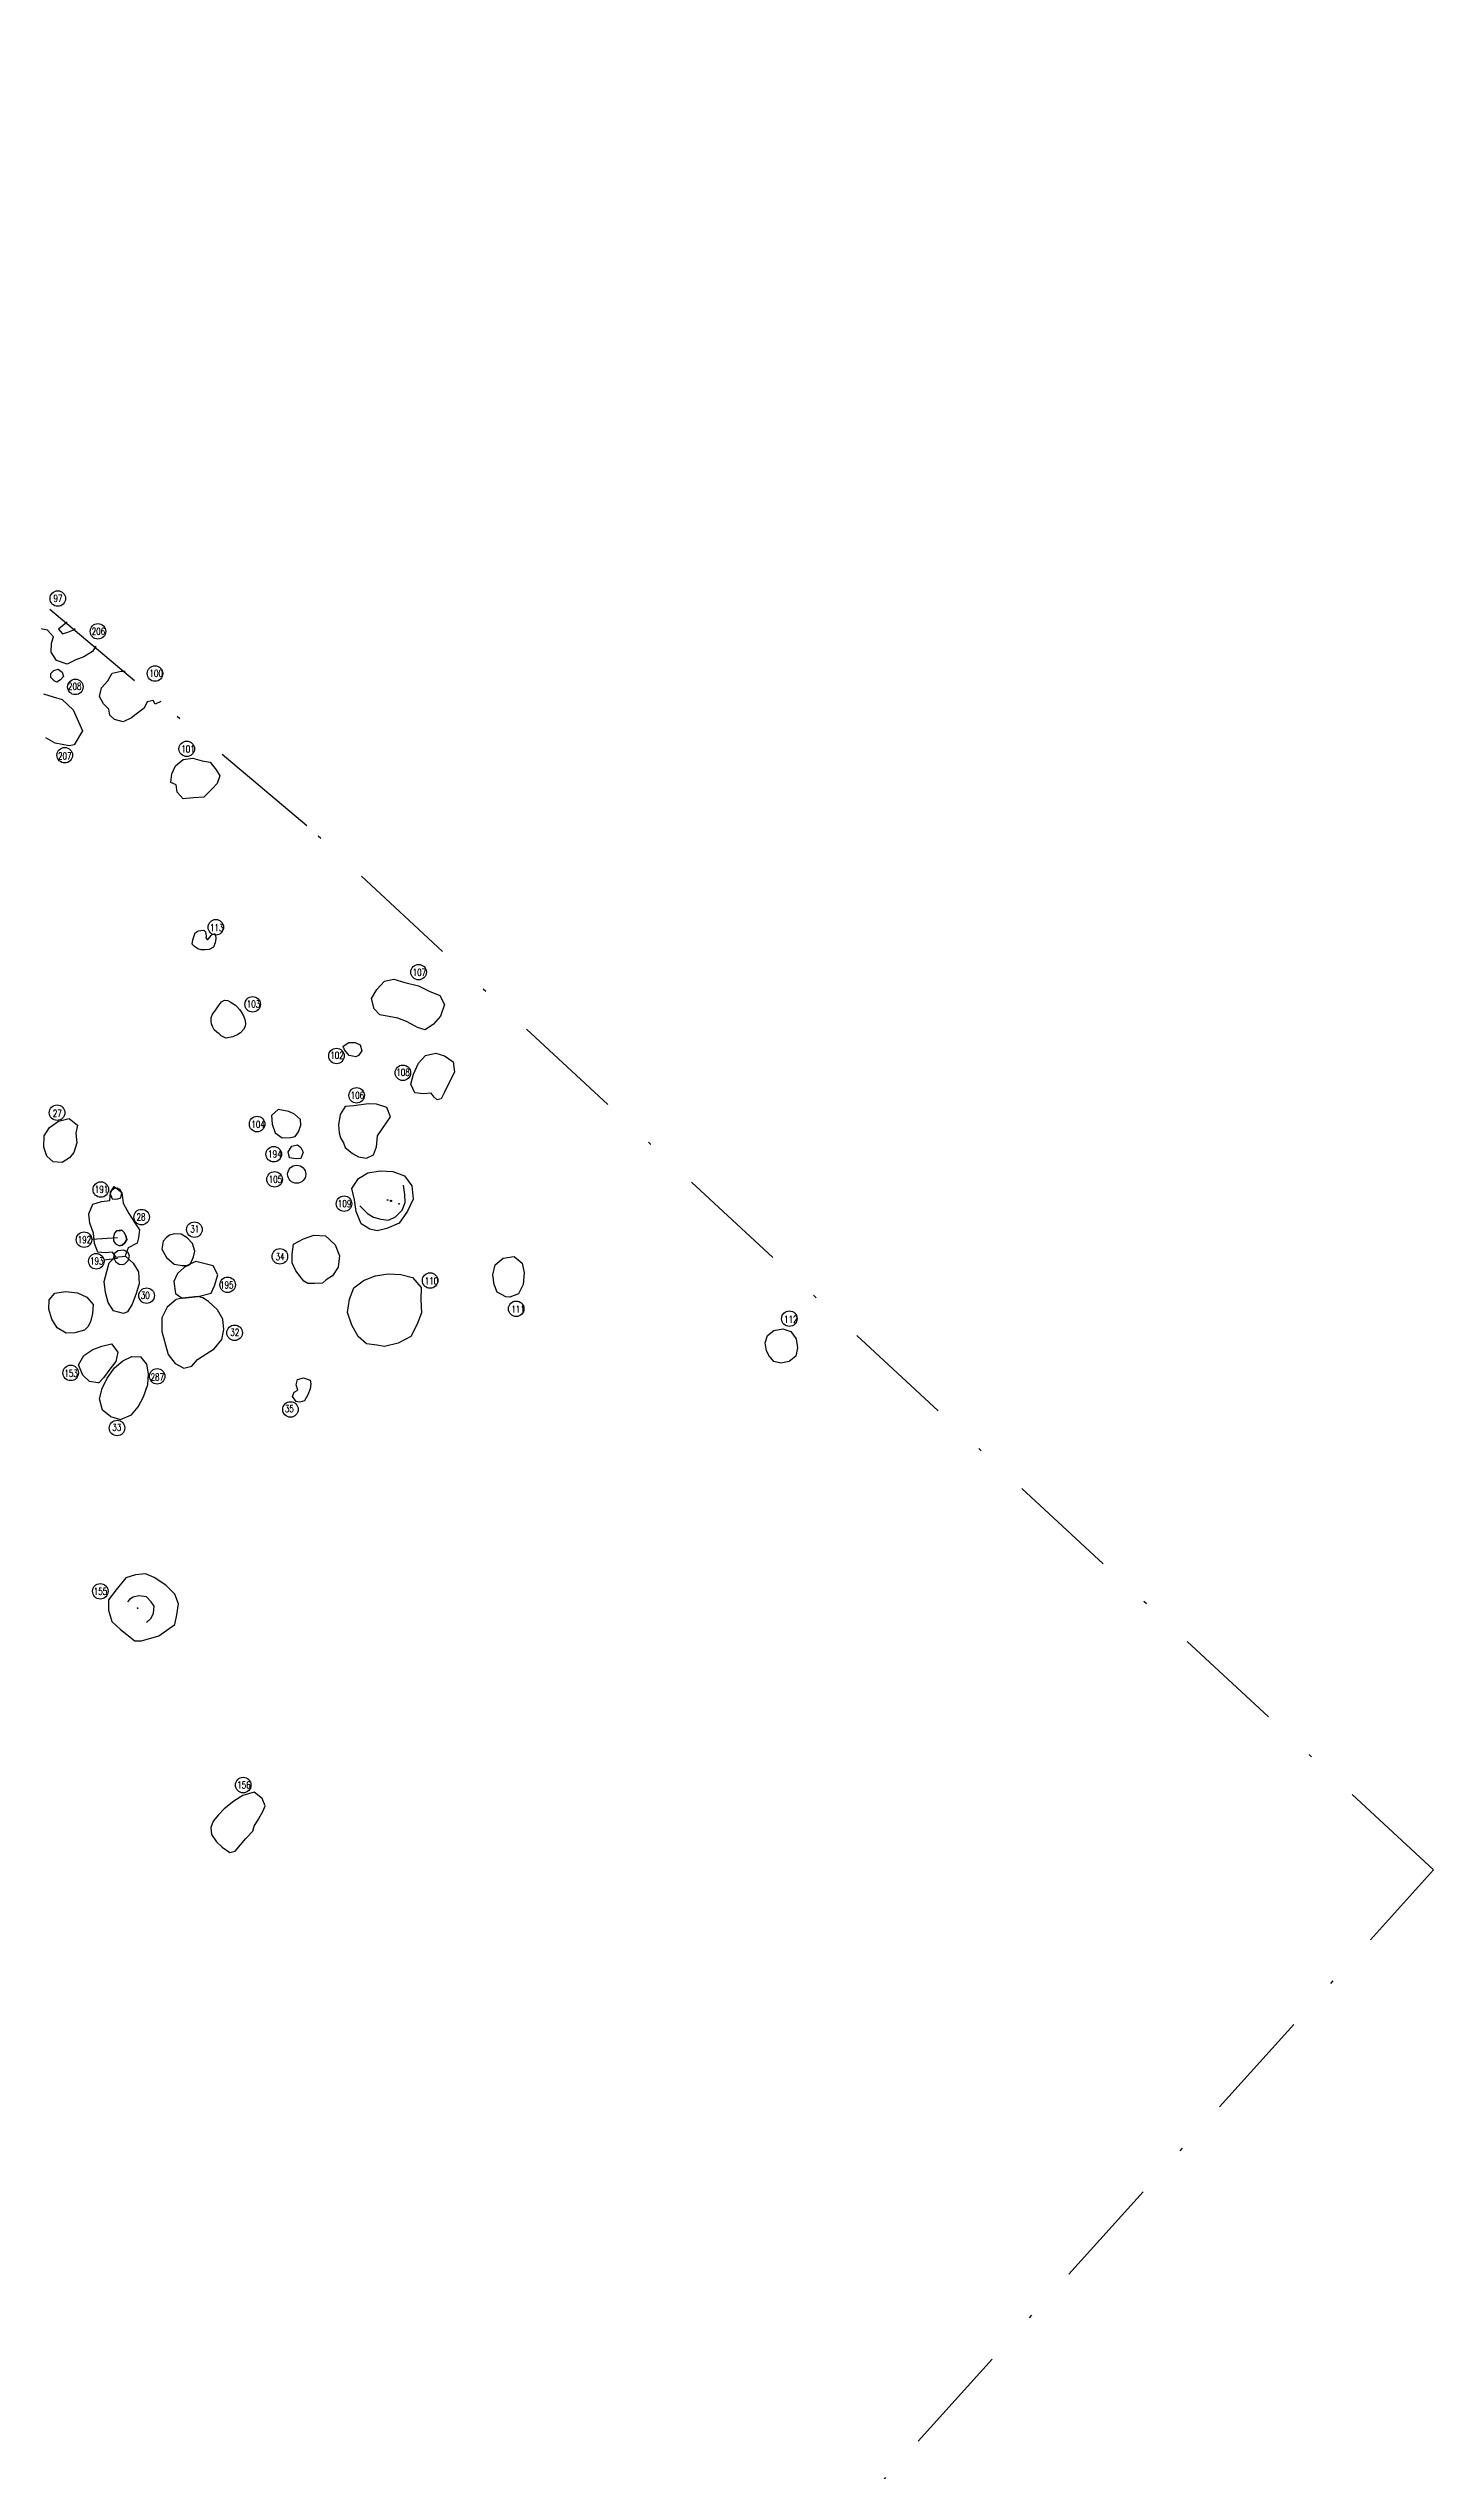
# Model space of a CAD drawing. Header units: millimetres. Extents: x -51 to 4462813, y 19 to 5794154.
# Drawn here: x 4462773.7 to 4462813.4, y 5794084.9 to 5794154.3 of the extents above; entities that cross this region are included whole.
import ezdxf

# ---------------------------------------------------------------- set-up
doc = ezdxf.new("R2010")
doc.units = ezdxf.units.MM
doc.linetypes.add('STRICHPUNKT', pattern=[25.4, 12.7, -6.35, 0, -6.35])
doc.linetypes.add('STRICHPUNKTX2', pattern=[50.8, 25.4, -12.7, 0, -12.7])
for name, color, linetype in [('Befunde', 7, 'Continuous'), ('Befundnummern', 7, 'Continuous'), ('Grabungsgrenze', 102, 'STRICHPUNKTX2'), ('Pl2-Befunde', 7, 'Continuous'), ('Pl2-Keramik', 1, 'Continuous'), ('Pl2-Knochen', 5, 'Continuous')]:
    doc.layers.add(name, color=color, linetype=linetype)
doc.styles.add('ROMANS', font='ROMANS.shx', dxfattribs={"width": 0.75})

msp = doc.modelspace()

# ---------------------------------------------------------------- linework, layer by layer
at = {"layer": 'Befunde'}
for points, elevation in [([(4462777.871695339, 5794128.755716854), (4462777.898209868, 5794128.847463439), (4462777.913361343, 5794128.898538811), (4462777.937035109, 5794128.960964218), (4462777.991011824, 5794128.99785216), (4462778.029915438, 5794129.010417647), (4462778.102830946, 5794129.026496824), (4462778.167224162, 5794129.031225967), (4462778.191845033, 5794129.024605077), (4462778.228776063, 5794128.982988214), (4462778.245821197, 5794128.932858492), (4462778.25060198, 5794128.863473269), (4462778.245867558, 5794128.81428942), (4462778.276169957, 5794128.768889065), (4462778.298360696, 5794128.769710739), (4462778.316611236, 5794128.789809097), (4462778.360130608, 5794128.833745155), (4462778.398878028, 5794128.881652677), (4462778.436014926, 5794128.91994226), (4462778.469557682, 5794128.92712171), (4462778.489923202, 5794128.924728486), (4462778.519872368, 5794128.887635403), (4462778.525862422, 5794128.795500614), (4462778.509090492, 5794128.674648692), (4462778.465964091, 5794128.545420819), (4462778.334691783, 5794128.48215278), (4462778.223520623, 5794128.468751347), (4462778.108516336, 5794128.474494818), (4462778.014595626, 5794128.499383192), (4462777.918758628, 5794128.568304842), (4462777.855505691, 5794128.637226271)], -0.0079527089843765), ([(4462778.941559711, 5794126.977208204), (4462779.094860808, 5794126.884975522), (4462779.127470468, 5794126.851921898), (4462779.203742136, 5794126.765141171), (4462779.258466535, 5794126.690409208), (4462779.325851332, 5794126.578783008), (4462779.356746628, 5794126.476586248), (4462779.378912204, 5794126.369179551), (4462779.371900386, 5794126.273141587), (4462779.322424308, 5794126.188929563), (4462779.233752205, 5794126.088836632), (4462779.156039912, 5794126.043474275), (4462779.017934906, 5794125.974582643), (4462778.812269058, 5794125.941637984), (4462778.684344918, 5794126.007981623), (4462778.625432215, 5794126.059506674), (4462778.553118346, 5794126.109641841), (4462778.484216873, 5794126.182415908), (4462778.447732194, 5794126.250557953), (4462778.404300903, 5794126.348408021), (4462778.392430748, 5794126.428450973), (4462778.396733169, 5794126.520240295), (4462778.431209319, 5794126.627976391), (4462778.531129759, 5794126.755191023), (4462778.609211261, 5794126.865230194), (4462778.695013731, 5794126.982741011), (4462778.776173596, 5794127.030078208), (4462778.872687401, 5794127.020858319)], 51.24404729101562), ([(4462775.611973014, 5794121.635765286), (4462775.611973014, 5794121.635765286), (4462775.530113958, 5794121.559823752), (4462775.503973014, 5794121.476765286), (4462775.558973013, 5794121.341765286), (4462775.647973014, 5794121.328765287), (4462775.71797668, 5794121.334771958), (4462775.803461105, 5794121.362743609), (4462775.834659098, 5794121.505139834), (4462775.796055347, 5794121.581682309), (4462775.701151186, 5794121.643417227), (4462775.611973014, 5794121.635765286)], 51.27835459155578), ([(4462775.611973014, 5794121.635765286), (4462775.611973014, 5794121.635765286), (4462775.530113958, 5794121.559823752), (4462775.503973014, 5794121.476765286), (4462775.558973013, 5794121.341765286), (4462775.647973014, 5794121.328765287), (4462775.71797668, 5794121.334771958), (4462775.803461105, 5794121.362743609), (4462775.834659098, 5794121.505139834), (4462775.796055347, 5794121.581682309), (4462775.701151186, 5794121.643417227), (4462775.611973014, 5794121.635765286)], 51.27835459155578), ([(4462775.83864578, 5794120.437208607), (4462775.681973014, 5794120.423765287), (4462775.624973014, 5794120.350765286), (4462775.597973014, 5794120.244765286), (4462775.592973014, 5794120.136765286), (4462775.658973014, 5794120.050765286), (4462775.749973014, 5794120.001765287), (4462775.797286192, 5794119.999547481), (4462775.843529964, 5794120.009792948), (4462775.92485234, 5794120.073579084), (4462775.975236981, 5794120.169565478), (4462775.951911629, 5794120.275135019), (4462775.907248571, 5794120.374985964)], 51.27904729101562), ([(4462776.05653351, 5794119.693455328), (4462776.014960202, 5794119.798914609), (4462775.898170515, 5794119.863969733), (4462775.720973014, 5794119.848765287), (4462775.616973014, 5794119.764765286), (4462775.593973014, 5794119.653765287), (4462775.652973014, 5794119.543765287), (4462775.761973014, 5794119.463765287), (4462775.843679681, 5794119.458862887), (4462775.923356858, 5794119.47761284), (4462776.017135087, 5794119.575012243)], 51.22504729101563), ([(4462776.05653351, 5794119.693455328), (4462776.014960202, 5794119.798914609), (4462775.898170515, 5794119.863969733), (4462775.720973014, 5794119.848765287), (4462775.616973014, 5794119.764765286), (4462775.593973014, 5794119.653765287), (4462775.652973014, 5794119.543765287), (4462775.761973014, 5794119.463765287), (4462775.843679681, 5794119.458862887), (4462775.923356858, 5794119.47761284), (4462776.017135087, 5794119.575012243)], 51.22504729101563), ([(4462775.674136569, 5794110.135464581), (4462775.45383485, 5794109.850378118), (4462775.451461431, 5794109.558185858), (4462775.554272046, 5794109.232005409), (4462775.795470756, 5794108.999903673), (4462776.211973014, 5794108.677765287), (4462776.398973014, 5794108.676765286), (4462776.90011488, 5794108.821180607), (4462777.356289782, 5794109.142833757), (4462777.408337199, 5794109.420396071), (4462777.459668708, 5794109.732444165), (4462777.351462584, 5794110.00783354), (4462777.099334031, 5794110.268472909), (4462776.757748813, 5794110.484499482), (4462776.514661847, 5794110.590676989), (4462776.227667486, 5794110.570084958), (4462775.952126474, 5794110.480700746)], 51.17104729101562)]:
    msp.add_lwpolyline(points, close=True, dxfattribs=dict(at, elevation=elevation))
at = {"layer": 'Befunde', "elevation": -0.0079527089843765}
for points in [[(4462774.975768116, 5794120.177949565), (4462775.710494271, 5794120.228880503)], [(4462775.323613424, 5794119.588823446), (4462775.712332304, 5794119.64126333)]]:
    msp.add_lwpolyline(points, dxfattribs=at)
at = {"layer": 'Befunde'}
for points in [[(4462775.089977853, 5794137.170941093, 51.55516825875884), (4462774.996973014, 5794137.016765286, 51.55204729101563), (4462774.748973014, 5794136.861765287, 51.55604729101562), (4462774.513973013, 5794136.778765287, 51.55904729101562), (4462774.267973014, 5794136.655765287, 51.54904729101562), (4462773.966973014, 5794136.756765286, 51.55204729101563), (4462773.808973013, 5794137.000765286, 51.54304729101563), (4462773.822973014, 5794137.254765286, 51.57204729101562), (4462773.873973014, 5794137.438765287, 51.58904729101562), (4462773.708973014, 5794137.631765286, 51.58604729101562), (4462773.455973014, 5794137.673765287, 51.57104729101562), (4462773.374973014, 5794137.915765286, 51.58504729101563), (4462773.321973014, 5794138.193765287, 51.60804729101563), (4462773.402973014, 5794138.390765286, 51.61904729101562), (4462773.447014976, 5794138.570320978, 51.62836385991584)], [(4462774.267918481, 5794137.871107451, 51.59272663044377), (4462774.230973015, 5794137.825765287, 51.59104729101562), (4462774.080973014, 5794137.708765287, 51.59304729101563), (4462774.024973014, 5794137.659765286, 51.59404729101562), (4462774.136973014, 5794137.522765287, 51.58004729101562), (4462774.292973015, 5794137.569765286, 51.59604729101562), (4462774.435973015, 5794137.627765287, 51.58704729101562), (4462774.498370893, 5794137.67483737, 51.6056571846191)], [(4462776.951067451, 5794135.585773597, 51.55381716100779), (4462776.792973015, 5794135.510765286, 51.54804729101563), (4462776.736973014, 5794135.612765287, 51.53804729101563), (4462776.560973015, 5794135.579765286, 51.54604729101562), (4462776.474973014, 5794135.390765286, 51.54804729101563), (4462776.249973014, 5794135.223765287, 51.53904729101562), (4462776.109973014, 5794135.119765286, 51.56804729101562), (4462775.873973014, 5794135.002765287, 51.59404729101562), (4462775.621973014, 5794135.070765287, 51.57004729101563), (4462775.496973014, 5794135.191765287, 51.56204729101562), (4462775.459973014, 5794135.363765287, 51.56104729101562), (4462775.311973014, 5794135.518765287, 51.52904729101562), (4462775.199973014, 5794135.730765286, 51.51104729101562), (4462775.249973014, 5794135.978765287, 51.52204729101562), (4462775.434973014, 5794136.175765286, 51.51004729101562), (4462775.559973014, 5794136.396765286, 51.47404729101562), (4462775.816973014, 5794136.451765287, 51.46504729101562), (4462775.935458815, 5794136.450809756, 51.47699142414414)], [(4462773.589973014, 5794135.803765287, 51.51604729101562), (4462773.868973014, 5794135.721765286, 51.52104729101562), (4462774.122483394, 5794135.64255521, 51.54004729101563), (4462774.439371458, 5794135.350744935, 51.53804729101563), (4462774.707322933, 5794134.748281766, 51.53904729101562), (4462774.469349567, 5794134.339974295, -0.0079527089843765), (4462774.323415276, 5794134.311700745, 51.50804729101563), (4462773.928830859, 5794134.389405687, 51.49904729101562), (4462773.657447362, 5794134.545271813, 51.51004729101562)], [(4462775.666973013, 5794119.675765286, 51.21504729101562), (4462775.569973014, 5794119.811765286, 51.24504729101562), (4462775.359973014, 5794119.787765287, 51.23004729101562), (4462775.143973013, 5794119.804765286, 51.22304729101563), (4462775.049973014, 5794120.053765287, 51.26804729101563), (4462775.025973015, 5794120.357765287, 51.26704729101562), (4462774.916973013, 5794120.635765286, 51.28004729101563), (4462774.893973013, 5794120.893765287, 51.28804729101563), (4462774.889973014, 5794120.908765287, 51.28804729101563), (4462775.000973014, 5794121.185765286, 51.28704729101563), (4462775.254973014, 5794121.261765286, 51.27504729101562), (4462775.488973014, 5794121.293765287, 51.27504729101562), (4462775.509973014, 5794121.528765287, 51.27404729101562), (4462775.616973014, 5794121.693765287, 51.26904729101562), (4462775.834973014, 5794121.521765286, 51.25704729101562), (4462775.874973014, 5794121.214765286, 51.24404729101562), (4462776.038973014, 5794120.921765286, 51.24604729101562), (4462776.207973015, 5794120.647765287, 51.22504729101563), (4462776.340973014, 5794120.452765287, 51.24104729101562), (4462776.318150484, 5794120.221798534, 51.21804729101563), (4462776.271973014, 5794120.070765287, 51.21904729101562), (4462776.012973014, 5794119.936765286, 51.23104729101562), (4462775.935973015, 5794119.702765287, 51.23504729101563)], [(4462775.760886149, 5794120.423765287, 51.27145948955032), (4462775.681973014, 5794120.423765287, 51.27904729101562), (4462775.624973014, 5794120.350765286, 51.28004729101563), (4462775.597973014, 5794120.244765286, 51.27204729101562), (4462775.592973014, 5794120.136765286, 51.25504729101563), (4462775.658973014, 5794120.050765286, 51.24704729101563), (4462775.749973014, 5794120.001765287, 51.26004729101562), (4462775.797286195, 5794119.999547482, 51.25561168027276)], [(4462775.760886149, 5794120.423765287, 51.27145948955032), (4462775.83864578, 5794120.437208607, 51.27904729101562), (4462775.907248571, 5794120.374985964, 51.28004729101563), (4462775.951911629, 5794120.275135019, 51.27204729101562), (4462775.975236981, 5794120.169565478, 51.25504729101563), (4462775.92485234, 5794120.073579084, 51.24704729101563), (4462775.843529964, 5794120.009792948, 51.26004729101562), (4462775.797286196, 5794119.999547482, 51.25561168027276)], [(4462775.514973014, 5794115.098765287, 51.21804729101563), (4462775.281166948, 5794115.283437222, 51.18304729101563), (4462775.19961462, 5794115.608931028, 51.18004729101563), (4462775.274490742, 5794115.904977589, 51.18204729101562), (4462775.418334827, 5794116.1981224, 51.18804729101563), (4462775.627456997, 5794116.496814411, 51.18604729101562), (4462775.862540295, 5794116.700558965, 51.18304729101563), (4462776.120920901, 5794116.819791771, 51.15504729101563), (4462776.382973015, 5794116.806765286, 51.17404729101562)], [(4462775.514973014, 5794115.098765287, 51.21804729101563), (4462775.801973014, 5794115.018765287, 51.18304729101563), (4462776.112973014, 5794115.144765286, 51.18004729101563), (4462776.307973014, 5794115.379765286, 51.18204729101562), (4462776.459973014, 5794115.668765287, 51.18804729101563), (4462776.577973014, 5794116.013765287, 51.18604729101562), (4462776.603973013, 5794116.323765287, 51.18304729101563), (4462776.547973014, 5794116.602765286, 51.15504729101563), (4462776.382973014, 5794116.806765286, 51.17404729101562)]]:
    msp.add_polyline3d(points, dxfattribs=at)
for points in [[(4462773.894973014, 5794136.173765287, 51.52604729101562), (4462773.798973014, 5794136.275765286, 51.50704729101562), (4462773.803973014, 5794136.385765286, 51.50904729101562), (4462773.891973014, 5794136.468765287, 51.53204729101562), (4462774.015973014, 5794136.507765287, 51.53004729101563), (4462774.130973014, 5794136.425765286, 51.55004729101562), (4462774.164973014, 5794136.299765286, 51.54204729101562), (4462774.080973014, 5794136.206765287, 51.54404729101562), (4462773.973973013, 5794136.140765286, 51.52804729101562)], [(4462778.187973014, 5794132.840765286, 51.47704729101562), (4462777.888973013, 5794132.822765287, 51.48404729101562), (4462777.594973014, 5794132.794765286, 51.47604729101562), (4462777.422973014, 5794132.982765287, 51.49104729101562), (4462777.396973014, 5794133.198765287, 51.49804729101562), (4462777.237973014, 5794133.267765286, 51.51504729101563), (4462777.264973014, 5794133.509765286, 51.51404729101562), (4462777.376973014, 5794133.739765286, 51.51004729101562), (4462777.592973014, 5794133.918765287, 51.49904729101562), (4462777.873973014, 5794133.963765287, 51.48804729101563), (4462778.136973014, 5794133.888765287, 51.49904729101562), (4462778.368973014, 5794133.842765287, 51.49804729101562), (4462778.539973014, 5794133.627765287, 51.48504729101563), (4462778.645973015, 5794133.452765287, 51.47204729101562), (4462778.568973014, 5794133.233765287, 51.50404729101562), (4462778.420973014, 5794133.082765287, 51.49504729101562)], [(4462784.234973014, 5794126.284765286, 51.11804729101563), (4462783.989973014, 5794126.418765287, 51.13304729101563), (4462783.738973014, 5794126.515765286, 51.12804729101563), (4462783.484973014, 5794126.563765287, 51.16904729101562), (4462783.224973014, 5794126.603765287, 51.18604729101562), (4462783.064973014, 5794126.775765286, 51.21804729101563), (4462782.988973014, 5794127.076765287, 51.20804729101562), (4462783.136973014, 5794127.338765287, 51.21204729101562), (4462783.356973014, 5794127.573765287, 51.22604729101562), (4462783.627973014, 5794127.634765286, 51.19704729101562), (4462783.945973014, 5794127.537765287, 51.19804729101563), (4462784.330973014, 5794127.438765287, 51.15304729101562), (4462784.644973014, 5794127.283765287, 51.14304729101563), (4462784.949973014, 5794127.160765287, 51.17804729101563), (4462785.074973014, 5794126.900765286, 51.16404729101562), (4462784.967973014, 5794126.566765287, 51.13904729101562), (4462784.763973013, 5794126.339765286, 51.11804729101563), (4462784.529973014, 5794126.177765287, 51.11904729101562), (4462784.308973013, 5794126.249765286, 51.11904729101562)], [(4462782.535973014, 5794125.406765287, 51.16704729101562), (4462782.351973014, 5794125.445765287, 51.17204729101562), (4462782.214973014, 5794125.607765287, 51.17904729101562), (4462782.171973014, 5794125.714765286, 51.17104729101562), (4462782.337973014, 5794125.811765286, 51.18404729101562), (4462782.515973014, 5794125.813765287, 51.17604729101562), (4462782.665973014, 5794125.744765286, 51.18304729101563), (4462782.711973014, 5794125.581765287, 51.16604729101562), (4462782.612973014, 5794125.447765287, 51.16804729101563)], [(4462784.782973014, 5794124.247765287, 51.06104729101562), (4462784.700973014, 5794124.359765286, 51.08104729101562), (4462784.479973014, 5794124.347765286, 51.08704729101562), (4462784.226973014, 5794124.369765286, 51.07104729101562), (4462784.117973014, 5794124.620765286, 51.07604729101562), (4462784.190973015, 5794124.912765287, 51.08804729101563), (4462784.336973014, 5794125.219765286, 51.09704729101562), (4462784.534973014, 5794125.444765286, 51.09504729101563), (4462784.828973014, 5794125.506765286, 51.08404729101562), (4462785.077973014, 5794125.431765286, 51.10104729101562), (4462785.323973014, 5794125.259765286, 51.10404729101562), (4462785.368973014, 5794124.961765287, 51.09204729101562), (4462785.211973014, 5794124.673765287, 51.08604729101562), (4462785.077973014, 5794124.389765286, 51.05404729101562), (4462784.985973014, 5794124.206765287, 51.03704729101563), (4462784.868973014, 5794124.177765287, 51.05804729101563)], [(4462780.670973014, 5794123.089765286, 51.11404729101562), (4462780.797973014, 5794123.122765287, 51.10304729101563), (4462780.892973014, 5794123.256765286, 51.12204729101563), (4462780.96081548, 5794123.445452696, 51.13204729101562), (4462780.951973014, 5794123.614765286, 51.11504729101563), (4462780.786973014, 5794123.758765287, 51.15104729101562), (4462780.619973014, 5794123.843765287, 51.13804729101562), (4462780.314973014, 5794123.895765286, 51.14604729101562), (4462780.124554538, 5794123.726756518, 51.17719107732245), (4462780.140973014, 5794123.479765286, 51.16204729101563), (4462780.231973014, 5794123.231765286, 51.14704729101562), (4462780.433973013, 5794123.081765287, 51.14004729101563)], [(4462782.062973014, 5794123.223765287, 51.08804729101562), (4462782.102973014, 5794123.088765287, 51.10904729101562), (4462782.186973014, 5794122.939765286, 51.08704729101562), (4462782.232973014, 5794122.803765287, 51.00104729101562), (4462782.439973014, 5794122.640765286, 51.08204729101563), (4462782.617973014, 5794122.541765287, 51.06204729101562), (4462782.847973014, 5794122.502765287, 51.04404729101562), (4462783.044973014, 5794122.595765286, 51.04104729101562), (4462783.129973014, 5794122.825765287, 51.03804729101563), (4462783.163973014, 5794123.140765286, 51.05804729101563), (4462783.531973014, 5794123.681765286, 51.04804729101563), (4462783.429973014, 5794123.951765287, 51.06004729101563), (4462783.129973014, 5794124.050765286, 51.07504729101562), (4462782.895396401, 5794124.055802208, 51.07504729101562), (4462782.477973014, 5794123.998765287, 51.09204729101562), (4462782.230973015, 5794123.980765286, 51.11604729101562), (4462782.091973014, 5794123.754765286, 51.10604729101562), (4462782.045973014, 5794123.452765287, 51.09804729101563)], [(4462774.127973014, 5794122.380765286, 51.29204729101562), (4462773.869973014, 5794122.399765286, 51.28904729101562), (4462773.685973015, 5794122.556765286, 51.29804729101563), (4462773.600973014, 5794122.820765287, 51.31404729101562), (4462773.607973014, 5794123.142765286, 51.33804729101563), (4462773.762973014, 5794123.380765286, 51.35504729101562), (4462774.021973014, 5794123.558765287, 51.33804729101563), (4462774.331973013, 5794123.635765286, 51.32804729101563), (4462774.569973014, 5794123.447765287, 51.30804729101563), (4462774.514973014, 5794123.214765286, 51.29304729101563), (4462774.546973014, 5794122.937765286, 51.30304729101563), (4462774.462973014, 5794122.663765287, 51.29504729101563), (4462774.336973014, 5794122.508765287, 51.29804729101563)], [(4462780.82835867, 5794122.481341667, 51.09904729101562), (4462780.640373928, 5794122.51331392, 51.12204729101563), (4462780.60503326, 5794122.686821448, 51.12704729101562), (4462780.709511521, 5794122.843574202, 51.12904729101562), (4462780.872973014, 5794122.880765286, 51.11404729101562), (4462780.959473014, 5794122.806765287, 51.11204729101563), (4462781.026039956, 5794122.67160218, 51.10004729101563), (4462780.96392824, 5794122.495989693, 51.10804729101563)], [(4462782.944973014, 5794120.464765286, 51.07304729101563), (4462782.692973014, 5794120.618765287, 51.07304729101563), (4462782.551973014, 5794120.973765287, 51.04304729101563), (4462782.497973014, 5794121.311765286, 51.05104729101562), (4462782.421973014, 5794121.630765286, 51.06304729101563), (4462782.611973014, 5794121.917765287, 51.06604729101562), (4462782.885973014, 5794122.081765287, 51.05304729101563), (4462783.235973014, 5794122.138765287, 51.07104729101562), (4462783.600973014, 5794122.120765286, 51.06304729101563), (4462783.931973014, 5794121.995765286, 51.04204729101562), (4462784.145973015, 5794121.708765287, 51.02904729101562), (4462784.182973014, 5794121.324765286, 51.04304729101563), (4462784.020973015, 5794120.979765286, 51.03204729101562), (4462783.781973014, 5794120.640765286, 51.02604729101562), (4462783.428973014, 5794120.486765287, 51.02704729101562), (4462783.152973014, 5794120.418765287, 51.05804729101563)], [(4462777.111274788, 5794120.231463511, 51.12574551647126), (4462777.016423938, 5794120.127172327, -0.0079527089843765), (4462776.985226239, 5794119.895367052, -0.0079527089843765), (4462777.116702254, 5794119.657108122, -0.0079527089843765), (4462777.33839976, 5794119.465486175, -0.0079527089843765), (4462777.563294906, 5794119.42405095, -0.0079527089843765), (4462777.722724257, 5794119.430496597, 27.88651737102214), (4462777.804512538, 5794119.478136552, 51.08585657707508), (4462777.885973014, 5794119.674765286, 51.20804729101562), (4462777.929973014, 5794119.838765287, 51.20704729101563), (4462777.862973014, 5794120.060765286, 51.20404729101562), (4462777.705266802, 5794120.220901065, 51.20704729101563), (4462777.532973014, 5794120.322765287, 51.21304729101563), (4462777.347973014, 5794120.337765287, 51.21904729101562), (4462777.197973014, 5794120.292765287, 51.20604729101562), (4462777.111274788, 5794120.231463511, 51.12574551647126)], [(4462781.579973014, 5794118.919765286, 51.10104729101562), (4462781.355198228, 5794118.911002586, 51.11004729101563), (4462781.165916857, 5794118.908414663, 51.11204729101562), (4462781.046642352, 5794118.978281482, 51.12104729101562), (4462780.816571041, 5794119.272691471, 51.16004729101562), (4462780.716328869, 5794119.506924441, 51.1283989301791), (4462780.712383964, 5794119.75323303, 51.14504729101562), (4462780.749973014, 5794120.036765287, 51.13304729101563), (4462781.041973013, 5794120.195765287, 51.13004729101563), (4462781.331973013, 5794120.291765287, 51.12904729101562), (4462781.670973014, 5794120.274765286, 51.11304729101563), (4462781.947973014, 5794120.019765286, 51.13604729101562), (4462782.068973014, 5794119.700765287, 51.11104729101562), (4462782.030973014, 5794119.381765286, 51.09704729101562), (4462781.870973014, 5794119.135765286, 51.08904729101562), (4462781.693973014, 5794119.017765286, 51.10704729101563)], [(4462775.886973014, 5794118.056765286, 51.17804729101563), (4462775.885973014, 5794118.059765286, 51.17804729101563), (4462775.596973014, 5794118.132765287, 51.19304729101562), (4462775.443973014, 5794118.369765286, 51.20304729101563), (4462775.369973014, 5794118.655765287, 51.20804729101562), (4462775.325973014, 5794118.967765287, 51.19804729101563), (4462775.409973014, 5794119.256765286, 51.19504729101563), (4462775.475973014, 5794119.501765287, 51.21504729101562), (4462775.640973014, 5794119.665765286, 51.22404729101562), (4462775.940973015, 5794119.698765287, 51.23204729101563), (4462776.158973014, 5794119.498765287, 51.21204729101562), (4462776.310973015, 5794119.249765286, 51.18804729101563), (4462776.334973014, 5794118.902765287, 51.18004729101563), (4462776.232973014, 5794118.592765287, 51.16904729101562), (4462776.128973014, 5794118.320765287, 51.17104729101562), (4462776.001973014, 5794118.101765286, 51.17404729101562)], [(4462786.837973014, 5794118.527765287, 50.95104729101562), (4462786.591973014, 5794118.659765286, 50.97004729101563), (4462786.500973014, 5794118.881765286, 50.98804729101563), (4462786.465973014, 5794119.157765287, 50.98304729101563), (4462786.528973014, 5794119.445765287, 50.99204729101562), (4462786.757973014, 5794119.640765286, 50.99504729101562), (4462787.070973014, 5794119.682765286, 50.99304729101563), (4462787.301973014, 5794119.493765287, 50.98304729101563), (4462787.362973014, 5794119.221765286, 50.97204729101562), (4462787.335973014, 5794118.883765287, 50.98304729101563), (4462787.199973014, 5794118.619765286, 50.97504729101563), (4462786.947973014, 5794118.522765287, 50.97004729101563)], [(4462777.804512538, 5794119.478136551, 51.08585657658111), (4462777.624383492, 5794119.37321517, -0.0079527089843765), (4462777.431466207, 5794119.199942289, -0.0079527089843765), (4462777.325361207, 5794118.968911554, -0.0079527089843765), (4462777.373590693, 5794118.622365565, -0.0079527089843765), (4462777.560382612, 5794118.487959621, 51.19348757426356), (4462778.019973014, 5794118.543765287, 51.19304729101562), (4462778.396053951, 5794118.631991912, -0.0079527089843765), (4462778.492512923, 5794118.843769954, -0.0079527089843765), (4462778.588971237, 5794119.161437129, -0.0079527089843765), (4462778.453929465, 5794119.421346677, -0.0079527089843765), (4462777.957866999, 5794119.544036702, 41.56274945883084)], [(4462783.138973013, 5794117.142765286, 51.09304729101563), (4462782.848973013, 5794117.182765286, 51.09304729101563), (4462782.604973014, 5794117.396765286, 51.08704729101562), (4462782.420973014, 5794117.715765286, 51.08104729101562), (4462782.296973014, 5794118.077765287, 51.10004729101563), (4462782.355973015, 5794118.459765286, 51.10704729101563), (4462782.481973014, 5794118.787765287, 51.07904729101562), (4462782.785973014, 5794119.017765286, 51.08704729101562), (4462782.791973013, 5794119.010765286, 51.06504729101562), (4462783.097973014, 5794119.135765286, 51.08804729101563), (4462783.106973014, 5794119.133765287, 51.08804729101563), (4462783.462973014, 5794119.191765287, 51.06604729101562), (4462783.828973014, 5794119.169765286, 51.00404729101562), (4462784.163973014, 5794119.087765287, 51.02304729101563), (4462784.406973014, 5794118.795765286, 51.00304729101563), (4462784.404973014, 5794118.443765287, 51.02504729101562), (4462784.424973014, 5794118.069765286, 51.06304729101563), (4462784.300973014, 5794117.743765287, 51.05204729101563), (4462784.114973014, 5794117.392765286, 51.01704729101562), (4462783.749973014, 5794117.204765286, 51.03104729101562), (4462783.355973015, 5794117.108765287, 51.05704729101562)], [(4462774.763973013, 5794117.574765286, 51.17404729101562), (4462774.492973014, 5794117.498765287, 51.17104729101562), (4462774.239973014, 5794117.492765287, 51.18404729101562), (4462773.985973014, 5794117.644765286, 51.22504729101563), (4462773.826973014, 5794117.891765286, 51.23104729101562), (4462773.741973014, 5794118.171765286, 51.21904729101562), (4462773.750973014, 5794118.441765287, 51.21704729101562), (4462773.916973013, 5794118.637765286, 51.24804729101562), (4462774.221973014, 5794118.686765286, 51.20504729101562), (4462774.561973014, 5794118.648765287, 51.18504729101563), (4462774.836973014, 5794118.516765286, 51.18704729101562), (4462775.017973014, 5794118.309765286, 51.19004729101562), (4462774.998973014, 5794118.055765286, 51.17604729101562), (4462774.933973013, 5794117.814765286, 51.19604729101562), (4462774.860973014, 5794117.674765286, 51.18904729101562)], [(4462778.152973014, 5794118.499765286, 51.17304729101562), (4462778.019973014, 5794118.543765287, 51.19304729101562), (4462777.560382612, 5794118.487959621, 51.19348757426356), (4462777.392973014, 5794118.456765287, 51.19504729101563), (4462777.134973014, 5794118.232765287, 51.17804729101563), (4462776.977973014, 5794117.924765286, 51.20304729101563), (4462776.985973014, 5794117.537765287, 51.15904729101563), (4462777.168038541, 5794116.873191651, 51.16601094985097), (4462777.359973014, 5794116.623765287, 51.18104729101562), (4462777.612027554, 5794116.489765286, 51.07904729101562), (4462777.842973014, 5794116.547765287, 51.17704729101563), (4462777.999973014, 5794116.732765287, 51.17304729101563), (4462778.272973014, 5794116.905765287, 51.15104729101562), (4462778.48582899, 5794117.04065204, 51.13389406217362), (4462778.698973014, 5794117.304765286, 51.13904729101562), (4462778.761973014, 5794117.591765286, 51.16204729101563), (4462778.730973015, 5794117.891765286, 51.15804729101563), (4462778.577973014, 5794118.156765287, 51.15404729101562), (4462778.314666408, 5794118.39686949, 51.16102050961115)], [(4462794.399973014, 5794116.804765286, 50.86204729101562), (4462794.306973014, 5794116.978765287, 50.85504729101562), (4462794.263973013, 5794117.211765287, 50.86804729101563), (4462794.329973014, 5794117.422765287, 50.86404729101562), (4462794.517973014, 5794117.561765286, 50.87504729101563), (4462794.767973014, 5794117.615765287, 50.85804729101563), (4462794.999973014, 5794117.532765287, 50.85704729101563), (4462795.154973014, 5794117.328765287, 50.85804729101563), (4462795.195973014, 5794117.064765286, 50.82804729101563), (4462795.145973015, 5794116.832765287, 50.83204729101563), (4462794.955973014, 5794116.672765287, 50.81304729101563), (4462794.709973014, 5794116.627765287, 50.83004729101562), (4462794.514973014, 5794116.679765286, 50.84104729101562), (4462794.431973014, 5794116.777765287, 50.86104729101562)], [(4462775.144973014, 5794116.064765286, 51.16004729101562), (4462774.905973014, 5794116.106765286, 51.16604729101562), (4462774.717973014, 5794116.281765287, 51.15004729101562), (4462774.598973013, 5794116.580765286, 51.16804729101563), (4462774.747973014, 5794116.844765286, 51.16604729101562), (4462775.007973014, 5794117.025765286, 51.16504729101563), (4462775.264973014, 5794117.115765287, 51.15904729101563), (4462775.538973014, 5794117.183765287, 51.15104729101562), (4462775.718973014, 5794116.944765286, 51.16004729101562), (4462775.664973014, 5794116.679765286, 51.16704729101562), (4462775.496973014, 5794116.460765286, 51.16904729101562), (4462775.314973014, 5794116.206765287, 51.17104729101562), (4462775.174973014, 5794116.069765286, 51.15804729101563)], [(4462780.825973014, 5794115.530765287, 51.06304729101563), (4462780.722973014, 5794115.670765286, 51.07804729101563), (4462780.773973014, 5794115.796765286, 51.09404729101562), (4462780.880973014, 5794115.858765287, 51.09304729101563), (4462780.830973014, 5794116.009765286, 51.09904729101562), (4462780.867973014, 5794116.159765286, 51.12304729101562), (4462781.044973014, 5794116.213765287, 51.10204729101562), (4462781.230973015, 5794116.137765286, 51.10304729101563), (4462781.252380766, 5794116.037171564, 51.08804729101563), (4462781.231973014, 5794115.892765286, 51.07604729101562), (4462781.160973014, 5794115.723765287, 51.08304729101562), (4462781.070973014, 5794115.552765287, 51.08104729101562), (4462780.930973014, 5794115.509765286, 51.08004729101562)], [(4462779.623932336, 5794104.342298113, 51.07754729101563), (4462779.304641739, 5794104.244528241, 51.11202748640093), (4462779.044295211, 5794104.086146016, 51.13854729101562), (4462778.76677838, 5794103.858308044, 51.12702428332548), (4462778.603256362, 5794103.694601978, 51.09954729101563), (4462778.450624537, 5794103.511565244, 51.16754729101562), (4462778.389500869, 5794103.322653705, 51.15754729101563), (4462778.407118746, 5794103.128908223, 51.17754729101563), (4462778.549878702, 5794102.914842966, 51.17154729101562), (4462778.707203517, 5794102.767452632, 51.15504729101562), (4462778.930315622, 5794102.614170993, 51.15554729101562), (4462779.080929901, 5794102.646722903, 51.10854729101562), (4462779.389337719, 5794103.015536326, 51.09954729101563), (4462779.584948256, 5794103.219070102, 51.07454729101563), (4462779.626554349, 5794103.368360656, 51.09954729101563), (4462779.749271556, 5794103.567709133, 51.09854729101562), (4462779.889041041, 5794103.807151532, 51.10254729101563), (4462779.944371032, 5794103.94974516, 51.09554729101563), (4462779.859312058, 5794104.159517103, 51.09110340801448)]]:
    msp.add_polyline3d(points, close=True, dxfattribs=at)
msp.add_circle((4462780.845955675, 5794122.041727345, 51.09904729101562), 0.26, dxfattribs=at)
at = {"layer": 'Befundnummern'}
for centre in [(4462774.00220923, 5794138.534354201, -0.0079527089843765), (4462775.152013349, 5794137.593882124, -0.0079527089843765), (4462774.504389473, 5794136.003862669, -0.0079527089843765), (4462776.786443907, 5794136.385845321, -0.0079527089843765), (4462774.200803549, 5794134.046135573, -0.0079527089843765), (4462777.695899446, 5794134.229013891, -0.0079527089843765), (4462778.529102836, 5794129.117567513, -0.0079527089843765), (4462784.337627199, 5794127.83129872, -0.0079527089843765), (4462779.583490148, 5794126.908866338, -0.0079527089843765), (4462781.984800534, 5794125.430934968, -0.0079527089843765), (4462783.886602892, 5794124.948120393, -0.0079527089843765), (4462782.561832836, 5794124.30166763, -0.0079527089843765), (4462773.981644486, 5794123.804118705, -0.0079527089843765), (4462779.711078887, 5794123.478838322, -0.0079527089843765), (4462780.188208077, 5794122.615066319, -0.0079527089843765), (4462775.233715306, 5794121.603709301, -0.0079527089843765), (4462780.212446174, 5794121.895332478, -0.0079527089843765), (4462776.403895985, 5794120.814108641, -0.0079527089843765), (4462782.20158848, 5794121.197092841, -0.0079527089843765), (4462774.753725719, 5794120.166983445, -0.0079527089843765), (4462777.915306912, 5794120.455488328, -0.0079527089843765), (4462775.104922189, 5794119.54885814, -0.0079527089843765), (4462780.364363337, 5794119.688317122, -0.0079527089843765), (4462778.866960826, 5794118.875195486, -0.0079527089843765), (4462784.667822339, 5794118.997064642, -0.0079527089843765), (4462776.545282373, 5794118.563548462, -0.0079527089843765), (4462787.133423899, 5794118.187885266, -0.0079527089843765), (4462779.065886348, 5794117.499488261, -0.0079527089843765), (4462794.958896634, 5794117.903881427, -0.0079527089843765), (4462774.371900423, 5794116.35051435, -0.0079527089843765), (4462776.84820589, 5794116.252938049, -0.0079527089843765), (4462780.666534118, 5794115.304129214, -0.0079527089843765), (4462775.699583567, 5794114.77032569, -0.0079527089843765), (4462775.219322995, 5794110.094796363, -0.0079527089843765), (4462779.313431082, 5794104.542806398, -0.0079527089843765)]:
    msp.add_circle(centre, 0.2223130268976092, dxfattribs=at)
at = {"layer": 'Grabungsgrenze', "linetype": 'STRICHPUNKT', "ltscale": 0.25, "extrusion": (0.005225786931925404, 0.01592855996885687, 0.99985947619066), "elevation": 115666.1395318162}
msp.add_lwpolyline([(-2434247.530232921, -6895606.0785405), (-2434207.542706097, -6895624.437306608), (-2434196.756586841, -6895628.773541961), (-2434187.945192683, -6895632.457409031), (-2434175.751821678, -6895637.447434158), (-2434172.079705772, -6895628.439071706), (-2434166.657151827, -6895615.136569125), (-2434159.389753434, -6895597.308332333), (-2434155.444996382, -6895587.631916328), (-2434151.631965572, -6895571.174017353), (-2434179.972000374, -6895559.445580714), (-2434181.868468462, -6895569.509578764), (-2434184.04907192, -6895577.443742826), (-2434188.05734057, -6895576.564276198), (-2434189.664223279, -6895576.211327697), (-2434193.874879119, -6895574.381561054), (-2434192.187789483, -6895570.530456458), (-2434199.926229467, -6895566.270976847), (-2434209.621348705, -6895562.616431964), (-2434212.853055117, -6895561.398250338), (-2434223.517012135, -6895553.698790537), (-2434226.672809318, -6895556.895610892), (-2434233.542612047, -6895574.268094346), (-2434238.603793207, -6895585.91481626)], close=True, dxfattribs=at)
at = {"layer": 'Pl2-Befunde'}
for points in [[(4462782.658833502, 5794121.141169611, 50.51791488352391), (4462782.870973014, 5794120.918765287, 50.52304729101563), (4462783.043973014, 5794120.815765286, 50.51004729101562), (4462783.256973014, 5794120.751765287, 50.51204729101563), (4462783.475973014, 5794120.725765286, 50.52004729101562), (4462783.678973014, 5794120.825765287, 50.52104729101562), (4462783.864973014, 5794121.012765286, 50.51104729101562), (4462783.948973014, 5794121.227765286, 50.51604729101562), (4462783.946973014, 5794121.464765286, 50.51104729101562), (4462783.908839537, 5794121.728521845, 50.5189917656816)], [(4462776.544013966, 5794109.204246847, 50.65436911785039), (4462776.674973014, 5794109.328765287, 50.63504729101562), (4462776.739973014, 5794109.467765287, 50.63104729101562), (4462776.759973014, 5794109.663765287, 50.63404729101562), (4462776.671973014, 5794109.795765286, 50.64604729101562), (4462776.539973014, 5794109.930765286, 50.63604729101562), (4462776.323973014, 5794109.959765286, 50.63204729101562), (4462776.156973014, 5794109.926765286, 50.64704729101562), (4462776.058973013, 5794109.861765287, 50.66004729101562), (4462775.996812402, 5794109.792884609, 50.67684745636441)]]:
    msp.add_polyline3d(points, dxfattribs=at)
at = {"layer": 'Pl2-Keramik'}
for centre in [(4462783.776973014, 5794121.193765287, 50.56204729101562), (4462776.287973014, 5794109.610765287, 50.68704729101562)]:
    msp.add_circle(centre, 0.01, dxfattribs=at)
at = {"layer": 'Pl2-Knochen'}
for centre, radius in [((4462783.450973014, 5794121.303765287, 50.55904729101562), 0.01), ((4462783.542973015, 5794121.277765287, 50.54104729101562), 0.02)]:
    msp.add_circle(centre, radius, dxfattribs=at)

# ---------------------------------------------------------------- texts
at = {"layer": 'Befundnummern', "style": 'ROMANS', "width": 0.75}
for s, p in [('97', (4462773.876331189, 5794138.442847347, -0.0079527089843765)), ('206', (4462774.972090346, 5794137.491761495, -0.0079527089843765)), ('100', (4462776.628603267, 5794136.294545318, -0.0079527089843765)), ('208', (4462774.292715456, 5794135.915857127, -0.0079527089843765)), ('101', (4462777.538531139, 5794134.126223788, -0.0079527089843765)), ('207', (4462774.008379706, 5794133.925734474, -0.0079527089843765)), ('113', (4462778.359362056, 5794129.008482952, -0.0079527089843765)), ('107', (4462784.166781951, 5794127.729783779, -0.0079527089843765)), ('103', (4462779.414912667, 5794126.81552633, -0.0079527089843765)), ('102', (4462781.807294558, 5794125.345450291, -0.0079527089843765)), ('108', (4462783.697994087, 5794124.857508281, -0.0079527089843765)), ('27', (4462773.859528275, 5794123.687953882, -0.0079527089843765)), ('106', (4462782.390619343, 5794124.205976518, -0.0079527089843765)), ('104', (4462779.545167623, 5794123.370649635, -0.0079527089843765)), ('194', (4462780.027645342, 5794122.520875619, -0.0079527089843765)), ('191', (4462775.062305495, 5794121.507594935, -0.0079527089843765)), ('105', (4462780.042624293, 5794121.792342314, -0.0079527089843765)), ('109', (4462782.0243569, 5794121.09765705, -0.0079527089843765)), ('192', (4462774.571592945, 5794120.070237352, -0.0079527089843765)), ('28', (4462776.256972571, 5794120.718259771, -0.0079527089843765)), ('31', (4462777.796591301, 5794120.372522959, -0.0079527089843765)), ('193', (4462774.925836729, 5794119.455563159, -0.0079527089843765)), ('34', (4462780.240701684, 5794119.584431639, -0.0079527089843765)), ('195', (4462778.6491135, 5794118.772361355, -0.0079527089843765)), ('110', (4462784.514267809, 5794118.885153145, -0.0079527089843765)), ('30', (4462776.37862749, 5794118.476259279, -0.0079527089843765)), ('111', (4462786.995160054, 5794118.076410643, -0.0079527089843765)), ('32', (4462778.943032301, 5794117.411930572, -0.0079527089843765)), ('112', (4462794.80808416, 5794117.785915755, -0.0079527089843765)), ('153', (4462774.190027866, 5794116.240395362, -0.0079527089843765)), ('287', (4462776.659387722, 5794116.13531497, -0.0079527089843765)), ('35', (4462780.506159001, 5794115.2258954, -0.0079527089843765)), ('33', (4462775.563342244, 5794114.686691591, -0.0079527089843765)), ('155', (4462775.03277318, 5794109.996069387, -0.0079527089843765)), ('156', (4462779.141202313, 5794104.447663492, -0.0079527089843765))]:
    msp.add_text(s, height=0.2, dxfattribs=at).set_placement(p)

doc.saveas('drawing.dxf')
